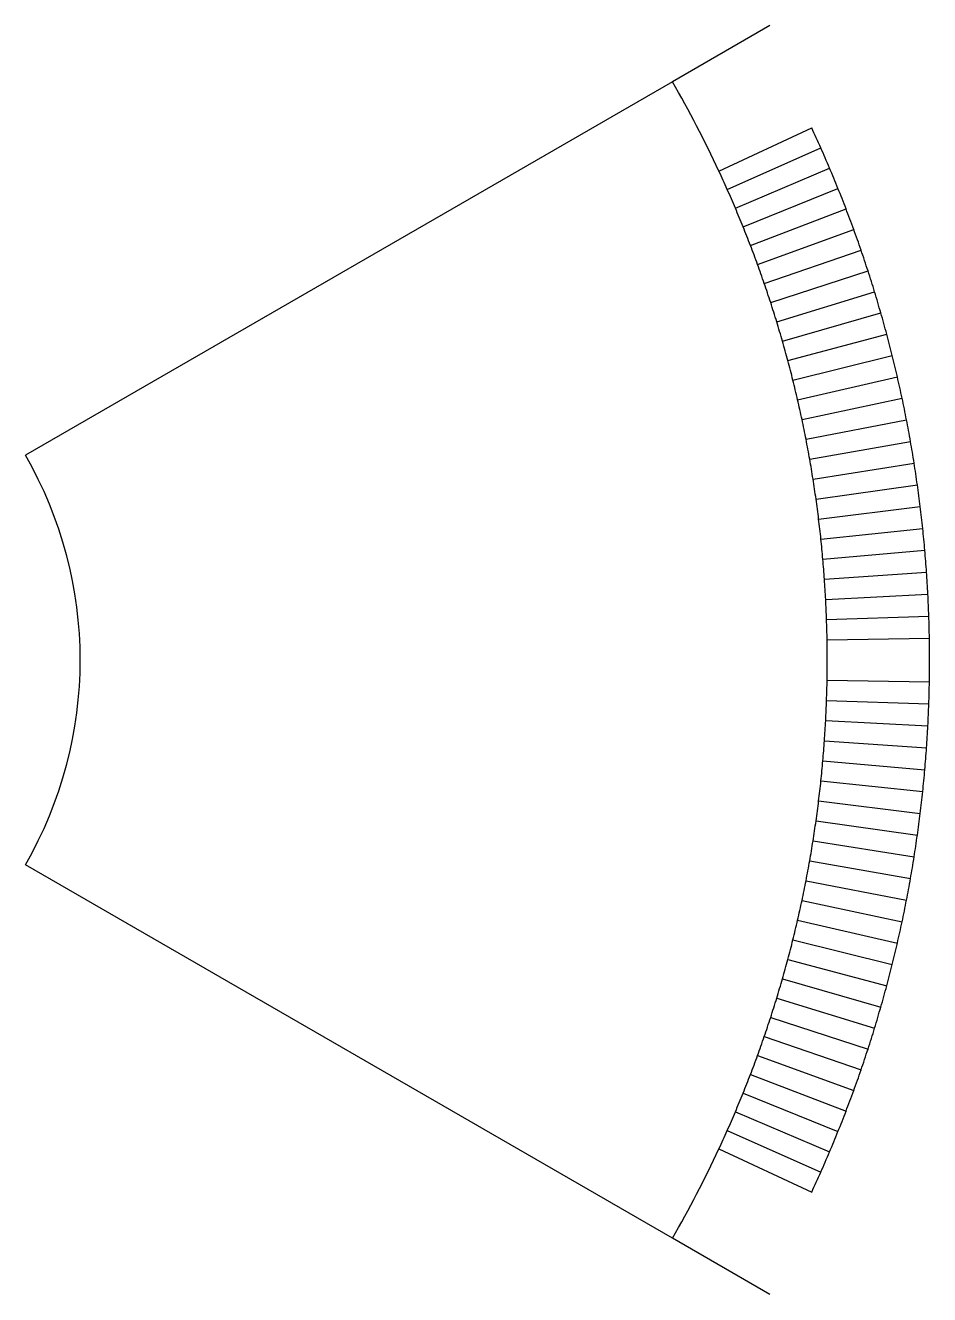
# Model space of a CAD drawing. Extents: x 17.3 to 61.5, y -31 to 31.
import ezdxf

# ---------------------------------------------------------------- set-up
doc = ezdxf.new("R2010")
doc.units = 0
doc.layers.add('layer 10', color=7, linetype='CONTINUOUS')

msp = doc.modelspace()

# ---------------------------------------------------------------- linework, layer by layer
at = {"layer": 'layer 10'}
for p, q in [((53.693576, 31), (48.930435, 28.25)), ((48.930435, 28.25), (17.320508, 10)), ((51.20639, 23.877932), (55.737929, 25.991023)), ((51.615318, 22.98062), (56.183046, 25.014304)), ((52.008524, 22.076309), (56.611048, 24.029964)), ((52.385888, 21.165273), (57.021807, 23.038305)), ((52.747294, 20.247789), (57.415196, 22.039629)), ((53.092633, 19.324138), (57.791096, 21.034239)), ((53.4218, 18.394601), (58.149392, 20.022441)), ((53.734693, 17.45946), (58.489976, 19.004545)), ((54.031219, 16.519001), (58.812742, 17.98086)), ((54.311286, 15.573511), (59.117594, 16.951697)), ((54.574809, 14.623276), (59.404438, 15.917371)), ((54.821709, 13.668587), (59.673187, 14.878197)), ((55.051909, 12.709735), (59.923759, 13.83449)), ((55.265339, 11.747011), (60.156077, 12.786569)), ((55.461936, 10.780708), (60.370072, 11.734753)), ((55.641638, 9.811122), (60.565677, 10.679363)), ((55.804391, 8.838547), (60.742833, 9.62072)), ((55.950146, 7.86328), (60.901486, 8.559146)), ((56.078858, 6.885618), (61.041588, 7.494965)), ((56.190487, 5.905858), (61.163097, 6.4285)), ((56.285, 4.924299), (61.265974, 5.360078)), ((56.362369, 3.941241), (61.350189, 4.290023)), ((56.422569, 2.956982), (61.415716, 3.218661)), ((56.465582, 1.971822), (61.462536, 2.146319)), ((56.491395, 0.986061), (61.490633, 1.073323)), ((56.491395, -0.986061), (61.490633, -1.073323)), ((56.465582, -1.971822), (61.462536, -2.146319)), ((56.422569, -2.956982), (61.415716, -3.218661)), ((56.362369, -3.941241), (61.350189, -4.290023)), ((56.285, -4.924299), (61.265974, -5.360078)), ((56.190487, -5.905858), (61.163097, -6.4285)), ((56.078858, -6.885618), (61.041588, -7.494965)), ((55.950146, -7.86328), (60.901486, -8.559146)), ((55.804391, -8.838547), (60.742833, -9.62072)), ((55.641638, -9.811122), (60.565677, -10.679363)), ((48.930435, -28.25), (17.320508, -10)), ((55.461936, -10.780708), (60.370072, -11.734753)), ((55.265339, -11.747011), (60.156077, -12.786569)), ((55.051909, -12.709735), (59.923759, -13.83449)), ((54.821709, -13.668587), (59.673187, -14.878197)), ((54.574809, -14.623276), (59.404438, -15.917371)), ((54.311286, -15.573511), (59.117594, -16.951697)), ((54.031219, -16.519001), (58.812742, -17.98086)), ((53.734693, -17.45946), (58.489976, -19.004545)), ((53.4218, -18.394601), (58.149392, -20.022441)), ((53.092633, -19.324138), (57.791096, -21.034239)), ((52.747294, -20.247789), (57.415196, -22.039629)), ((52.385888, -21.165273), (57.021807, -23.038305)), ((52.008524, -22.076309), (56.611048, -24.029964)), ((51.615318, -22.98062), (56.183046, -25.014304)), ((51.20639, -23.877932), (55.737929, -25.991023)), ((53.693576, -31), (48.930435, -28.25))]:
    msp.add_line(p, q, dxfattribs=at)
for radius, start, end in [(56.5, 25, 30), (61.5, 24, 25), (61.5, 23, 24), (56.5, 24, 25), (61.5, 22, 23), (56.5, 23, 24), (61.5, 21, 22), (56.5, 22, 23), (61.5, 20, 21), (56.5, 21, 22), (61.5, 19, 20), (56.5, 20, 21), (61.5, 18, 19), (56.5, 19, 20), (61.5, 17, 18), (56.5, 18, 19), (61.5, 16, 17), (56.5, 17, 18), (61.5, 15, 16), (56.5, 16, 17), (56.5, 15, 16), (61.5, 14, 15), (56.5, 14, 15), (61.5, 13, 14), (56.5, 13, 14), (61.5, 12, 13), (56.5, 12, 13), (61.5, 11, 12), (56.5, 11, 12), (61.5, 10, 11), (56.5, 10, 11), (61.5, 9, 10), (20, 330, 30), (56.5, 9, 10), (61.5, 8, 9), (56.5, 8, 9), (61.5, 7, 8), (56.5, 7, 8), (61.5, 6, 7), (56.5, 6, 7), (61.5, 5, 6), (56.5, 5, 6), (61.5, 4, 5), (56.5, 4, 5), (56.5, 3, 4), (61.5, 3, 4), (61.5, 2, 3), (56.5, 2, 3), (56.5, 1, 2), (61.5, 1, 2), (56.5, 359, 1), (61.5, 359, 1), (56.5, 358, 359), (61.5, 358, 359), (56.5, 357, 358), (61.5, 357, 358), (56.5, 356, 357), (61.5, 356, 357), (56.5, 355, 356), (61.5, 355, 356), (56.5, 354, 355), (61.5, 354, 355), (56.5, 353, 354), (61.5, 353, 354), (56.5, 352, 353), (56.5, 351, 352), (61.5, 352, 353), (61.5, 351, 352), (56.5, 350, 351), (56.5, 349, 350), (61.5, 350, 351), (56.5, 348, 349), (61.5, 349, 350), (56.5, 347, 348), (61.5, 348, 349), (56.5, 346, 347), (61.5, 347, 348), (56.5, 345, 346), (61.5, 346, 347), (56.5, 344, 345), (61.5, 345, 346), (56.5, 343, 344), (61.5, 344, 345), (56.5, 342, 343), (61.5, 343, 344), (56.5, 341, 342), (56.5, 340, 341), (61.5, 342, 343), (61.5, 341, 342), (56.5, 339, 340), (56.5, 338, 339), (61.5, 340, 341), (61.5, 339, 340), (56.5, 337, 338), (56.5, 336, 337), (61.5, 338, 339), (56.5, 335, 336), (61.5, 337, 338), (56.5, 330, 335), (61.5, 336, 337), (61.5, 335, 336)]:
    msp.add_arc((0, 0), radius, start, end, dxfattribs=at)

doc.saveas('drawing.dxf')
